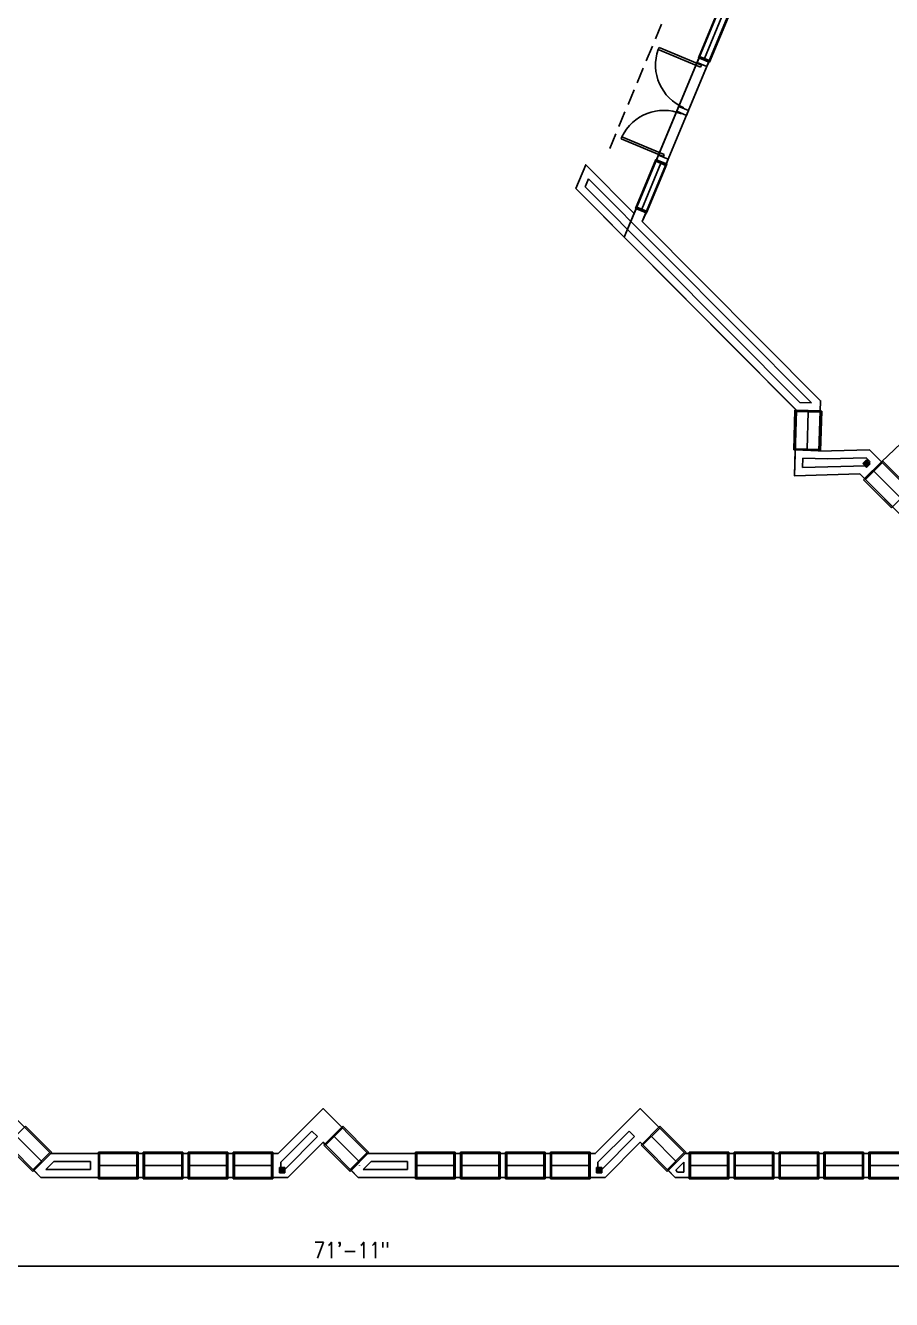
# Model space of a CAD drawing. Header units: inches. Extents: x -2145 to 3863, y -18090 to 4650.
# Drawn here: x 887 to 1543, y -17205 to -16242 of the extents above; entities that cross this region are included whole.
import ezdxf

# ---------------------------------------------------------------- set-up
doc = ezdxf.new("R2010")
doc.units = ezdxf.units.IN
doc.header["$LTSCALE"] = 48
doc.header["$MEASUREMENT"] = 0
doc.linetypes.add('HIDDEN', pattern=[0.375, 0.25, -0.125])
doc.layers.get('Defpoints').update_dxf_attribs({"linetype": 'CONTINUOUS'})
for name, color, linetype in [('A-COLS', 1, 'CONTINUOUS'), ('A-COLS-GRID', 41, 'CONTINUOUS'), ('A-DOOR', 30, 'CONTINUOUS'), ('A-FLOR-STRS', 30, 'CONTINUOUS'), ('A-ROOF', 1, 'CONTINUOUS'), ('A-WALLS', 1, 'CONTINUOUS'), ('A-WIN', 30, 'CONTINUOUS'), ('CAFM_BLDG_OTLN', 41, 'CONTINUOUS'), ('CAFM_Gross', 200, 'CONTINUOUS'), ('CAFM_MeasuredGross', 50, 'CONTINUOUS'), ('CAFM_SPACE', 5, 'CONTINUOUS'), ('CAFM_SPACE_OLD', 7, 'CONTINUOUS'), ('DIM', 7, 'CONTINUOUS')]:
    doc.layers.add(name, color=color, linetype=linetype)
doc.styles.add('AISD-Dim', font='txt.shx', dxfattribs={"width": 0.85})
doc.dimstyles.get("Standard").update_dxf_attribs({"dimtxt": 0.18, "dimasz": 0.18, "dimexe": 0.18, "dimexo": 0.0625, "dimgap": 0.09, "dimtad": 0, "dimtih": 1, "dimtoh": 1, "dimdec": 4, "dimzin": 0, "dimdsep": 46, "dimtxsty": 'STANDARD', "dimcen": 0.09, "dimadec": 0, "dimazin": 0, "dimtfac": 1, "dimtdec": 4, "dimtofl": 0, "dimtmove": 0, "dimatfit": 3, "dimfxl": 1, "dimtolj": 1, "dimtzin": 0, "dimarcsym": 0})

# ---------------------------------------------------------------- blocks, each defined once
blk = doc.blocks.new('*D79')
at = {"layer": 'Defpoints', "color": 0, "transparency": 16777216}
for p in [(702.6, -17113.59), (1565.93, -17112.47), (1565.93, -17179.6)]:
    blk.add_point(p, dxfattribs=at)
at = {"layer": 'DIM', "color": 140, "lineweight": -2, "transparency": 16777216}
for p, q in [((702.6, -17119.59), (702.6, -17196.88)), ((1565.93, -17118.47), (1565.93, -17196.88)), ((719.88, -17179.6), (1548.65, -17179.6))]:
    blk.add_line(p, q, dxfattribs=at)
at = {"layer": 'DIM', "color": 140, "transparency": 16777216}
for points in [[(719.88, -17176.72), (719.88, -17182.48), (702.6, -17179.6)], [(1548.65, -17176.72), (1548.65, -17182.48), (1565.93, -17179.6)]]:
    blk.add_solid(points, dxfattribs=at)
at = {"layer": 'DIM', "color": 50, "transparency": 16777216, "insert": (1134.26, -17167.6), "char_height": 12, "attachment_point": 5, "style": 'AISD-Dim'}
blk.add_mtext('\\A1;71\'-11"', dxfattribs=at)

msp = doc.modelspace()

# ---------------------------------------------------------------- linework, layer by layer
at = {"layer": 'A-COLS'}
for p, q in [((1520.9, -16572.88), (1523.74, -16570.06)), ((1523.73, -16575.72), (1520.9, -16572.88)), ((1526.56, -16572.9), (1523.73, -16575.72)), ((1523.74, -16570.06), (1526.56, -16572.9)), ((1079.6, -17104.96), (1083.6, -17104.96)), ((1079.6, -17108.96), (1079.6, -17104.96)), ((1083.6, -17104.96), (1083.6, -17108.96)), ((1319.6, -17104.96), (1323.6, -17104.96)), ((1319.6, -17108.96), (1319.6, -17104.96)), ((1323.6, -17104.96), (1323.6, -17108.96)), ((1083.6, -17108.96), (1079.6, -17108.96)), ((1323.6, -17108.96), (1319.6, -17108.96))]:
    msp.add_line(p, q, dxfattribs=at)
at = {"layer": 'A-COLS-GRID'}
for points in [[(1520.9, -16572.88), (1523.74, -16570.06), (1523.73, -16575.72), (1526.56, -16572.9)], [(1079.6, -17104.96), (1083.6, -17104.96), (1079.6, -17108.96), (1083.6, -17108.96)], [(1319.6, -17104.96), (1323.6, -17104.96), (1319.6, -17108.96), (1323.6, -17108.96)]]:
    msp.add_solid(points, dxfattribs=at)
at = {"layer": 'A-DOOR'}
for p, q in [((1366.88, -16258.15), (1366.23, -16259.71)), ((1366.23, -16259.71), (1398.3, -16273.08)), ((1398.96, -16271.51), (1366.88, -16258.15)), ((1398.3, -16273.08), (1398.96, -16271.51)), ((1338.07, -16327.3), (1338.72, -16325.74)), ((1370.14, -16340.67), (1338.07, -16327.3)), ((1338.72, -16325.74), (1370.8, -16339.1)), ((1370.8, -16339.1), (1370.14, -16340.67))]:
    msp.add_line(p, q, dxfattribs=at)
at = {"layer": 'A-DOOR', "extrusion": (0, 0, -1)}
msp.add_ellipse((1399.12, -16271.58), major_axis=(24.69, 24.69), ratio=1, start_param=2.750988, end_param=4.273211, dxfattribs=at)
at = {"layer": 'A-DOOR'}
msp.add_ellipse((1370.3, -16340.73), major_axis=(24.69, 24.69), ratio=1, start_param=0.390605, end_param=1.912828, dxfattribs=at)
at = {"layer": 'A-FLOR-STRS'}
msp.add_line((1535.05, -16571.5), (1567.23, -16540.86), dxfattribs=at)
at = {"layer": 'A-ROOF'}
for points in [[(2263.75, -16229.66), (2463.9, -16313.06), (1986.29, -17024.63), (1973.53, -17037.33), (1716.34, -16779.06), (1666.84, -16780.37), (1668.36, -16730.88), (1518.77, -16580.66), (1469.27, -16581.97), (1470.78, -16532.47), (1340.56, -16401.71), (1348.06, -16383.72), (1531.29, -15943.97)], [(597.6, -17277.01), (597.6, -17192.47), (695.6, -17094.47), (838.6, -17094.47), (872.6, -17060.47), (906.6, -17094.47), (1078.6, -17094.47), (1112.6, -17060.47), (1146.6, -17094.47), (1318.6, -17094.47), (1352.6, -17060.47), (1386.6, -17094.47), (1558.6, -17094.47), (1797.84, -16860.9), (1973.53, -17037.33), (1986.29, -17024.63), (2473.59, -17513.98), (1979.65, -18007.92), (1495.57, -18007.92), (1324.84, -17836.47), (597.6, -17836.47), (597.6, -17351.93)]]:
    msp.add_lwpolyline(points, dxfattribs=at)
at = {"layer": 'A-WALLS', "linetype": 'HIDDEN'}
msp.add_line((1493.34, -15941.44), (1327.19, -16340.21), dxfattribs=at)
at = {"layer": 'A-WALLS'}
for p, q in [((1397.06, -16266.12), (1395.63, -16269.54)), ((1404.44, -16269.2), (1397.06, -16266.12)), ((1404.44, -16269.2), (1403.02, -16272.62)), ((1395.63, -16269.54), (1403.02, -16272.62)), ((1381.79, -16302.77), (1380.25, -16306.46)), ((1387.63, -16309.54), (1380.25, -16306.46)), ((1381.79, -16302.77), (1389.17, -16305.85)), ((1389.17, -16305.85), (1387.63, -16309.54)), ((1364.98, -16343.11), (1366.4, -16339.69)), ((1364.98, -16343.11), (1372.36, -16346.19)), ((1373.79, -16342.77), (1366.4, -16339.69)), ((1372.36, -16346.19), (1373.79, -16342.77)), ((1303.9, -16364.89), (1311.4, -16346.91)), ((1311.4, -16346.91), (1348.06, -16383.72)), ((1303.9, -16364.89), (1470.78, -16532.47)), ((1310.98, -16363.5), (1313.48, -16357.51)), ((1310.98, -16363.5), (1473.35, -16526.55)), ((1313.48, -16357.51), (1482.09, -16526.82)), ((1348.06, -16383.72), (1349.6, -16380.03)), ((1349.6, -16380.03), (1356.98, -16383.11)), ((1354.17, -16389.86), (1356.98, -16383.11)), ((1354.17, -16389.86), (1489.01, -16525.27)), ((1473.35, -16526.55), (1482.09, -16526.82)), ((1489.01, -16525.27), (1488.77, -16533.12)), ((1470.78, -16532.47), (1488.77, -16533.03)), ((1470.78, -16532.47), (1470.78, -16532.56)), ((1469.27, -16581.97), (1469.86, -16562.55)), ((1487.85, -16563.1), (1469.86, -16562.55)), ((1526.05, -16562.46), (1487.84, -16563.47)), ((1487.84, -16563.47), (1487.85, -16563.1)), ((1526.05, -16562.46), (1535.05, -16571.5)), ((1475.46, -16575.8), (1475.67, -16568.73)), ((1523.5, -16574.53), (1475.46, -16575.8)), ((1494.29, -16569.3), (1475.67, -16568.73)), ((1523.62, -16568.53), (1494.29, -16569.3)), ((1522.29, -16584.2), (1535.05, -16571.5)), ((1523.5, -16574.53), (1526.56, -16571.48)), ((1523.62, -16568.53), (1526.56, -16571.48)), ((1518.77, -16580.66), (1469.27, -16581.97)), ((1518.77, -16580.66), (1522.29, -16584.2)), ((1112.6, -17060.47), (1078.6, -17094.47)), ((1112.6, -17060.47), (1126.74, -17074.61)), ((1352.6, -17060.47), (1318.6, -17094.47)), ((1352.6, -17060.47), (1366.74, -17074.61)), ((1104.11, -17077.44), (1080.6, -17100.95)), ((1108.36, -17081.68), (1104.11, -17077.44)), ((1344.11, -17077.44), (1320.6, -17100.95)), ((1348.36, -17081.68), (1344.11, -17077.44)), ((1354.01, -17087.34), (1366.74, -17074.61)), ((1108.36, -17081.68), (1083.57, -17106.47)), ((1112.6, -17085.92), (1086.05, -17112.47)), ((1112.6, -17085.92), (1114.01, -17087.34)), ((1348.36, -17081.68), (1323.57, -17106.47)), ((1352.6, -17085.92), (1326.05, -17112.47)), ((1352.6, -17085.92), (1354.01, -17087.34)), ((893.81, -17107.13), (906.54, -17094.41)), ((906.6, -17094.47), (906.54, -17094.41)), ((906.6, -17094.47), (942.6, -17094.47)), ((942.6, -17112.47), (942.6, -17094.47)), ((976.6, -17094.47), (972.6, -17094.47)), ((972.6, -17112.47), (972.6, -17094.47)), ((976.6, -17094.47), (976.6, -17112.47)), ((1010.6, -17094.47), (1006.6, -17094.47)), ((1006.6, -17094.47), (1006.6, -17112.47)), ((1010.6, -17112.47), (1010.6, -17094.47)), ((1044.6, -17094.47), (1040.6, -17094.47)), ((1040.6, -17112.47), (1040.6, -17094.47)), ((1044.6, -17094.47), (1044.6, -17112.47)), ((1078.6, -17094.47), (1074.6, -17094.47)), ((1074.6, -17094.47), (1074.6, -17112.47)), ((1133.81, -17107.13), (1146.54, -17094.41)), ((1146.6, -17094.47), (1182.6, -17094.47)), ((1182.6, -17112.47), (1182.6, -17094.47)), ((1216.6, -17094.47), (1212.6, -17094.47)), ((1212.6, -17112.47), (1212.6, -17094.47)), ((1216.6, -17094.47), (1216.6, -17112.47)), ((1250.6, -17094.47), (1246.6, -17094.47)), ((1246.6, -17094.47), (1246.6, -17112.47)), ((1250.6, -17112.47), (1250.6, -17094.47)), ((1284.6, -17094.47), (1280.6, -17094.47)), ((1280.6, -17112.47), (1280.6, -17094.47)), ((1284.6, -17094.47), (1284.6, -17112.47)), ((1318.6, -17094.47), (1314.6, -17094.47)), ((1314.6, -17094.47), (1314.6, -17112.47)), ((1373.81, -17107.13), (1386.54, -17094.41)), ((1386.6, -17094.47), (1386.54, -17094.41)), ((1386.6, -17094.47), (1389.6, -17094.47)), ((1389.6, -17112.47), (1389.6, -17094.47)), ((1423.6, -17094.47), (1419.6, -17094.47)), ((1419.6, -17112.47), (1419.6, -17094.47)), ((1423.6, -17094.47), (1423.6, -17112.47)), ((1457.6, -17094.47), (1453.6, -17094.47)), ((1453.6, -17094.47), (1453.6, -17112.47)), ((1457.6, -17112.47), (1457.6, -17094.47)), ((1491.6, -17094.47), (1487.6, -17094.47)), ((1487.6, -17112.47), (1487.6, -17094.47)), ((1491.6, -17094.47), (1491.6, -17112.47)), ((1525.6, -17094.47), (1521.6, -17094.47)), ((1521.6, -17094.47), (1521.6, -17112.47)), ((1525.6, -17112.47), (1525.6, -17094.47)), ((899.14, -17112.47), (893.81, -17107.13)), ((902.97, -17106.47), (908.97, -17100.47)), ((902.97, -17106.47), (936.6, -17106.47)), ((908.97, -17100.47), (936.6, -17100.47)), ((936.6, -17106.47), (936.6, -17100.47)), ((1080.6, -17100.95), (1080.6, -17106.47)), ((1083.57, -17106.47), (1080.6, -17106.47)), ((1139.14, -17112.47), (1133.81, -17107.13)), ((1140.13, -17103.41), (1140.08, -17103.35)), ((1142.97, -17106.47), (1148.97, -17100.47)), ((1142.97, -17106.47), (1176.6, -17106.47)), ((1148.97, -17100.47), (1176.6, -17100.47)), ((1176.6, -17106.47), (1176.6, -17100.47)), ((1320.6, -17100.95), (1320.6, -17106.47)), ((1323.57, -17106.47), (1320.6, -17106.47)), ((1379.14, -17112.47), (1373.81, -17107.13)), ((1379.47, -17107.13), (1385.6, -17101)), ((1380.8, -17108.47), (1379.47, -17107.13)), ((1385.6, -17108.47), (1385.6, -17101)), ((899.14, -17112.47), (942.6, -17112.47)), ((976.6, -17112.47), (972.6, -17112.47)), ((1010.6, -17112.47), (1006.6, -17112.47)), ((1044.6, -17112.47), (1040.6, -17112.47)), ((1086.05, -17112.47), (1074.6, -17112.47)), ((1139.14, -17112.47), (1182.6, -17112.47)), ((1216.6, -17112.47), (1212.6, -17112.47)), ((1250.6, -17112.47), (1246.6, -17112.47)), ((1284.6, -17112.47), (1280.6, -17112.47)), ((1326.05, -17112.47), (1314.6, -17112.47)), ((1379.14, -17112.47), (1389.6, -17112.47)), ((1380.8, -17108.47), (1385.6, -17108.47)), ((1423.6, -17112.47), (1419.6, -17112.47)), ((1457.6, -17112.47), (1453.6, -17112.47)), ((1491.6, -17112.47), (1487.6, -17112.47)), ((1525.6, -17112.47), (1521.6, -17112.47))]:
    msp.add_line(p, q, dxfattribs=at)
at = {"layer": 'A-WIN'}
for p, q in [((1411.98, -16229.01), (1396.6, -16265.93)), ((1415.65, -16231.89), (1401.23, -16266.51)), ((1404.9, -16269.39), (1420.29, -16232.47)), ((1396.6, -16265.93), (1404.9, -16269.39)), ((1397.06, -16266.12), (1397.54, -16264.97)), ((1404.92, -16268.05), (1397.54, -16264.97)), ((1404.44, -16269.2), (1404.92, -16268.05)), ((1349.13, -16379.84), (1364.52, -16342.92)), ((1353.77, -16380.42), (1368.19, -16345.8)), ((1372.83, -16346.38), (1357.44, -16383.3)), ((1364.98, -16343.11), (1364.5, -16344.26)), ((1371.88, -16347.34), (1364.5, -16344.26)), ((1364.52, -16342.92), (1372.83, -16346.38)), ((1372.36, -16346.19), (1371.88, -16347.34)), ((1357.44, -16383.3), (1349.13, -16379.84)), ((1349.6, -16380.03), (1350.08, -16378.88)), ((1350.08, -16378.88), (1357.46, -16381.95)), ((1356.98, -16383.11), (1357.46, -16381.95)), ((1469.66, -16532.53), (1468.74, -16562.52)), ((1489.9, -16533.15), (1469.66, -16532.53)), ((1470.78, -16532.56), (1470.75, -16533.5)), ((1470.75, -16533.5), (1488.74, -16534.05)), ((1479.75, -16533.78), (1478.89, -16561.89)), ((1488.77, -16533.12), (1488.74, -16534.05)), ((1488.98, -16563.14), (1489.9, -16533.15)), ((1468.74, -16562.52), (1488.98, -16563.14)), ((1469.86, -16562.55), (1469.89, -16561.61)), ((1487.88, -16562.16), (1469.89, -16561.61)), ((1487.85, -16563.1), (1487.88, -16562.16)), ((1521.5, -16584.99), (1535.85, -16570.71)), ((1535.71, -16572.16), (1522.96, -16584.87)), ((1535.05, -16571.5), (1535.71, -16572.16)), ((1535.85, -16570.71), (1557.01, -16591.96)), ((1542.67, -16606.25), (1521.5, -16584.99)), ((1522.29, -16584.2), (1522.96, -16584.87)), ((1549.18, -16598.44), (1529.33, -16578.51)), ((1557.01, -16591.96), (1542.67, -16606.25)), ((887.54, -17073.81), (873.22, -17088.13)), ((907.34, -17093.61), (887.54, -17073.81)), ((1127.54, -17073.81), (1113.22, -17088.13)), ((1114.63, -17087.95), (1127.36, -17075.23)), ((1126.74, -17074.61), (1127.36, -17075.23)), ((1147.34, -17093.61), (1127.54, -17073.81)), ((1367.54, -17073.81), (1353.22, -17088.13)), ((1354.63, -17087.95), (1367.36, -17075.23)), ((1366.74, -17074.61), (1367.36, -17075.23)), ((1387.34, -17093.61), (1367.54, -17073.81)), ((873.22, -17088.13), (893.02, -17107.93)), ((881, -17081.59), (899.56, -17100.15)), ((1113.22, -17088.13), (1133.02, -17107.93)), ((1114.01, -17087.34), (1114.63, -17087.95)), ((1121, -17081.59), (1139.56, -17100.15)), ((1353.22, -17088.13), (1373.02, -17107.93)), ((1354.01, -17087.34), (1354.63, -17087.95)), ((1361, -17081.59), (1379.56, -17100.15)), ((893.02, -17107.93), (907.34, -17093.61)), ((905.92, -17093.79), (893.19, -17106.52)), ((906.54, -17094.41), (905.92, -17093.79)), ((972.6, -17093.34), (942.6, -17093.34)), ((942.6, -17093.34), (942.6, -17113.59)), ((942.6, -17094.47), (943.54, -17094.47)), ((943.54, -17112.47), (943.54, -17094.47)), ((972.6, -17094.47), (971.66, -17094.47)), ((971.66, -17094.47), (971.66, -17112.47)), ((972.6, -17113.59), (972.6, -17093.34)), ((1006.6, -17093.34), (976.6, -17093.34)), ((976.6, -17093.34), (976.6, -17113.59)), ((976.6, -17094.47), (977.54, -17094.47)), ((977.54, -17112.47), (977.54, -17094.47)), ((1006.6, -17094.47), (1005.66, -17094.47)), ((1005.66, -17094.47), (1005.66, -17112.47)), ((1006.6, -17113.59), (1006.6, -17093.34)), ((1040.6, -17093.34), (1010.6, -17093.34)), ((1010.6, -17093.34), (1010.6, -17113.59)), ((1010.6, -17094.47), (1011.54, -17094.47)), ((1011.54, -17112.47), (1011.54, -17094.47)), ((1040.6, -17094.47), (1039.66, -17094.47)), ((1039.66, -17094.47), (1039.66, -17112.47)), ((1040.6, -17113.59), (1040.6, -17093.34)), ((1074.6, -17093.34), (1044.6, -17093.34)), ((1044.6, -17093.34), (1044.6, -17113.59)), ((1044.6, -17094.47), (1045.54, -17094.47)), ((1045.54, -17112.47), (1045.54, -17094.47)), ((1074.6, -17094.47), (1073.66, -17094.47)), ((1073.66, -17094.47), (1073.66, -17112.47)), ((1074.6, -17113.59), (1074.6, -17093.34)), ((1133.02, -17107.93), (1147.34, -17093.61)), ((1145.92, -17093.79), (1133.19, -17106.52)), ((1146.54, -17094.41), (1145.92, -17093.79)), ((1212.6, -17093.34), (1182.6, -17093.34)), ((1182.6, -17093.34), (1182.6, -17113.59)), ((1182.6, -17094.47), (1183.54, -17094.47)), ((1183.54, -17112.47), (1183.54, -17094.47)), ((1212.6, -17094.47), (1211.66, -17094.47)), ((1211.66, -17094.47), (1211.66, -17112.47)), ((1212.6, -17113.59), (1212.6, -17093.34)), ((1246.6, -17093.34), (1216.6, -17093.34)), ((1216.6, -17093.34), (1216.6, -17113.59)), ((1216.6, -17094.47), (1217.54, -17094.47)), ((1217.54, -17112.47), (1217.54, -17094.47)), ((1246.6, -17094.47), (1245.66, -17094.47)), ((1245.66, -17094.47), (1245.66, -17112.47)), ((1246.6, -17113.59), (1246.6, -17093.34)), ((1280.6, -17093.34), (1250.6, -17093.34)), ((1250.6, -17093.34), (1250.6, -17113.59)), ((1250.6, -17094.47), (1251.54, -17094.47)), ((1251.54, -17112.47), (1251.54, -17094.47)), ((1280.6, -17094.47), (1279.66, -17094.47)), ((1279.66, -17094.47), (1279.66, -17112.47)), ((1280.6, -17113.59), (1280.6, -17093.34)), ((1314.6, -17093.34), (1284.6, -17093.34)), ((1284.6, -17093.34), (1284.6, -17113.59)), ((1284.6, -17094.47), (1285.54, -17094.47)), ((1285.54, -17112.47), (1285.54, -17094.47)), ((1314.6, -17094.47), (1313.66, -17094.47)), ((1313.66, -17094.47), (1313.66, -17112.47)), ((1314.6, -17113.59), (1314.6, -17093.34)), ((1373.02, -17107.93), (1387.34, -17093.61)), ((1385.92, -17093.79), (1373.19, -17106.52)), ((1386.54, -17094.41), (1385.92, -17093.79)), ((1419.6, -17093.34), (1389.6, -17093.34)), ((1389.6, -17093.34), (1389.6, -17113.59)), ((1389.6, -17094.47), (1390.54, -17094.47)), ((1390.54, -17112.47), (1390.54, -17094.47)), ((1419.6, -17094.47), (1418.66, -17094.47)), ((1418.66, -17094.47), (1418.66, -17112.47)), ((1419.6, -17113.59), (1419.6, -17093.34)), ((1453.6, -17093.34), (1423.6, -17093.34)), ((1423.6, -17093.34), (1423.6, -17113.59)), ((1423.6, -17094.47), (1424.54, -17094.47)), ((1424.54, -17112.47), (1424.54, -17094.47)), ((1453.6, -17094.47), (1452.66, -17094.47)), ((1452.66, -17094.47), (1452.66, -17112.47)), ((1453.6, -17113.59), (1453.6, -17093.34)), ((1487.6, -17093.34), (1457.6, -17093.34)), ((1457.6, -17093.34), (1457.6, -17113.59)), ((1457.6, -17094.47), (1458.54, -17094.47)), ((1458.54, -17112.47), (1458.54, -17094.47)), ((1487.6, -17094.47), (1486.66, -17094.47)), ((1486.66, -17094.47), (1486.66, -17112.47)), ((1487.6, -17113.59), (1487.6, -17093.34)), ((1521.6, -17093.34), (1491.6, -17093.34)), ((1491.6, -17093.34), (1491.6, -17113.59)), ((1491.6, -17094.47), (1492.54, -17094.47)), ((1492.54, -17112.47), (1492.54, -17094.47)), ((1521.6, -17094.47), (1520.66, -17094.47)), ((1520.66, -17094.47), (1520.66, -17112.47)), ((1521.6, -17113.59), (1521.6, -17093.34)), ((1555.6, -17093.34), (1525.6, -17093.34)), ((1525.6, -17093.34), (1525.6, -17113.59)), ((1525.6, -17094.47), (1526.54, -17094.47)), ((1526.54, -17112.47), (1526.54, -17094.47)), ((893.81, -17107.13), (893.19, -17106.52)), ((971.66, -17103.47), (943.54, -17103.47)), ((1005.66, -17103.47), (977.54, -17103.47)), ((1039.66, -17103.47), (1011.54, -17103.47)), ((1073.66, -17103.47), (1045.54, -17103.47)), ((1133.81, -17107.13), (1133.19, -17106.52)), ((1211.66, -17103.47), (1183.54, -17103.47)), ((1245.66, -17103.47), (1217.54, -17103.47)), ((1279.66, -17103.47), (1251.54, -17103.47)), ((1313.66, -17103.47), (1285.54, -17103.47)), ((1373.81, -17107.13), (1373.19, -17106.52)), ((1418.66, -17103.47), (1390.54, -17103.47)), ((1452.66, -17103.47), (1424.54, -17103.47)), ((1486.66, -17103.47), (1458.54, -17103.47)), ((1520.66, -17103.47), (1492.54, -17103.47)), ((1554.66, -17103.47), (1526.54, -17103.47)), ((942.6, -17112.47), (943.54, -17112.47)), ((942.6, -17113.59), (972.6, -17113.59)), ((972.6, -17112.47), (971.66, -17112.47)), ((976.6, -17112.47), (977.54, -17112.47)), ((976.6, -17113.59), (1006.6, -17113.59)), ((1006.6, -17112.47), (1005.66, -17112.47)), ((1010.6, -17112.47), (1011.54, -17112.47)), ((1010.6, -17113.59), (1040.6, -17113.59)), ((1040.6, -17112.47), (1039.66, -17112.47)), ((1044.6, -17112.47), (1045.54, -17112.47)), ((1044.6, -17113.59), (1074.6, -17113.59)), ((1074.6, -17112.47), (1073.66, -17112.47)), ((1182.6, -17112.47), (1183.54, -17112.47)), ((1182.6, -17113.59), (1212.6, -17113.59)), ((1212.6, -17112.47), (1211.66, -17112.47)), ((1216.6, -17112.47), (1217.54, -17112.47)), ((1216.6, -17113.59), (1246.6, -17113.59)), ((1246.6, -17112.47), (1245.66, -17112.47)), ((1250.6, -17112.47), (1251.54, -17112.47)), ((1250.6, -17113.59), (1280.6, -17113.59)), ((1280.6, -17112.47), (1279.66, -17112.47)), ((1284.6, -17112.47), (1285.54, -17112.47)), ((1284.6, -17113.59), (1314.6, -17113.59)), ((1314.6, -17112.47), (1313.66, -17112.47)), ((1389.6, -17112.47), (1390.54, -17112.47)), ((1389.6, -17113.59), (1419.6, -17113.59)), ((1419.6, -17112.47), (1418.66, -17112.47)), ((1423.6, -17112.47), (1424.54, -17112.47)), ((1423.6, -17113.59), (1453.6, -17113.59)), ((1453.6, -17112.47), (1452.66, -17112.47)), ((1457.6, -17112.47), (1458.54, -17112.47)), ((1457.6, -17113.59), (1487.6, -17113.59)), ((1487.6, -17112.47), (1486.66, -17112.47)), ((1491.6, -17112.47), (1492.54, -17112.47)), ((1491.6, -17113.59), (1521.6, -17113.59)), ((1521.6, -17112.47), (1520.66, -17112.47)), ((1525.6, -17112.47), (1526.54, -17112.47)), ((1525.6, -17113.59), (1555.6, -17113.59))]:
    msp.add_line(p, q, dxfattribs=at)
at = {"layer": 'CAFM_BLDG_OTLN'}
msp.add_lwpolyline([(1531.29, -15943.97), (1340.56, -16401.72), (1470.78, -16532.56), (1469.27, -16581.97), (1518.77, -16580.66), (1668.36, -16730.97), (1666.84, -16780.37), (1716.34, -16779.06), (1797.84, -16860.9), (1558.6, -17094.47), (1386.54, -17094.41), (1352.6, -17060.47), (1318.6, -17094.47), (1146.6, -17094.47), (1112.6, -17060.47), (1078.6, -17094.47), (906.54, -17094.41), (872.6, -17060.47)], dxfattribs=at)
msp.add_lwpolyline([(1531.29, -15943.97), (1340.56, -16401.72), (1470.78, -16532.56), (1469.27, -16581.97), (1518.77, -16580.66), (1668.36, -16730.97), (1666.84, -16780.37), (1716.34, -16779.06), (1797.84, -16860.9), (1558.6, -17094.47), (1386.54, -17094.41), (1352.6, -17060.47), (1318.6, -17094.47), (1146.6, -17094.47), (1112.6, -17060.47), (1078.6, -17094.47), (906.54, -17094.41), (872.6, -17060.47)], dxfattribs=at)
msp.add_lwpolyline([(1531.29, -15943.97), (1340.56, -16401.72), (1470.78, -16532.56), (1469.27, -16581.97), (1518.77, -16580.66), (1668.36, -16730.97), (1666.84, -16780.37), (1716.34, -16779.06), (1797.84, -16860.9), (1558.6, -17094.47), (1386.54, -17094.41), (1352.6, -17060.47), (1318.6, -17094.47), (1146.6, -17094.47), (1112.6, -17060.47), (1078.6, -17094.47), (906.54, -17094.41), (872.6, -17060.47)], dxfattribs=at)
at = {"layer": 'CAFM_Gross'}
msp.add_lwpolyline([(1531.29, -15943.97), (1348.06, -16383.72), (1311.4, -16346.91), (1303.9, -16364.89), (1470.78, -16532.56), (1469.27, -16581.97), (1518.77, -16580.66), (1668.36, -16730.97), (1666.84, -16780.37), (1716.34, -16779.06), (1797.84, -16860.9), (1558.6, -17094.47), (1386.54, -17094.41), (1352.6, -17060.47), (1318.6, -17094.47), (1146.6, -17094.47), (1112.6, -17060.47), (1078.6, -17094.47), (906.54, -17094.41), (872.6, -17060.47)], dxfattribs=at)
at = {"layer": 'CAFM_MeasuredGross'}
msp.add_lwpolyline([(1544.06, -15934.12), (1354.17, -16389.86), (1489.01, -16525.27), (1487.84, -16563.47), (1526.05, -16562.46), (1686.59, -16723.67), (1685.42, -16761.87), (1723.62, -16760.86), (1823.41, -16861.07), (1817.04, -16867.43), (1819.74, -16870.14), (1813.36, -16876.49), (1810.54, -16873.66), (1565.93, -17112.47), (1379.14, -17112.47), (1352.6, -17085.92), (1326.05, -17112.47), (1139.14, -17112.47), (1112.6, -17085.92), (1086.05, -17112.47), (899.14, -17112.47), (872.6, -17085.92)], dxfattribs=at)
at = {"layer": 'CAFM_SPACE'}
msp.add_lwpolyline([(2240.89, -16239.64, -0.081685), (2096.1, -16382.19), (2283.24, -16549.92), (1973.34, -17011.63), (1876.92, -16914.81), (1826.12, -16863.79), (1723.62, -16760.86), (1685.42, -16761.87), (1686.59, -16723.67), (1526.05, -16562.46), (1487.84, -16563.47), (1489.01, -16525.27), (1354.17, -16389.86), (1538.67, -15947.05)], format="xyb", dxfattribs=at)
msp.add_lwpolyline([(872.6, -17085.92), (899.14, -17112.47), (1086.05, -17112.47), (1112.6, -17085.92), (1139.14, -17112.47), (1326.05, -17112.47), (1352.6, -17085.92), (1379.14, -17112.47), (1565.93, -17112.47), (1578.69, -17100), (1632.32, -17153.86), (1623.74, -17162.24), (1632.2, -17170.75), (1799.65, -17007.27), (1898, -17106.03), (1897.1, -17106.93), (1905.56, -17115.43), (1909.3, -17111.71), (2047.92, -17250.92)], dxfattribs=at)
at = {"layer": 'CAFM_SPACE_OLD'}
for p, q in [((1541.37, -15940.59), (1354.17, -16389.86)), ((1354.17, -16389.86), (1489.01, -16525.27)), ((1489.01, -16525.27), (1487.84, -16563.47)), ((1487.84, -16563.47), (1526.05, -16562.46)), ((1526.05, -16562.46), (1686.59, -16723.67)), ((899.14, -17112.47), (872.6, -17085.92)), ((1112.6, -17085.92), (1086.05, -17112.47)), ((1139.14, -17112.47), (1112.6, -17085.92)), ((1352.6, -17085.92), (1326.05, -17112.47)), ((1379.14, -17112.47), (1352.6, -17085.92)), ((1086.05, -17112.47), (899.14, -17112.47)), ((1326.05, -17112.47), (1139.14, -17112.47)), ((1565.93, -17112.47), (1379.14, -17112.47))]:
    msp.add_line(p, q, dxfattribs=at)

# ---------------------------------------------------------------- dimensions: what is measured, and where the dimension line sits
at = {"layer": 'DIM'}
dim = msp.add_linear_dim(base=(1565.93, -17179.6), p1=(702.6, -17113.59), p2=(1565.93, -17112.47), dimstyle='STANDARD', override={"dimscale": 96, "dimtxt": 0.125, "dimgap": 0.0625, "dimtad": 1, "dimtih": 0, "dimtoh": 0, "dimdec": 0, "dimlunit": 4, "dimtxsty": 'AISD-Dim', "dimclrd": 140, "dimclre": 140, "dimclrt": 50, "dimtdec": 0, "dimtofl": 1, "dimatfit": 1}, dxfattribs=at)
dim.commit()
dim.dimension.update_dxf_attribs({"geometry": '*D79', "text_midpoint": (1134.26, -17167.6)})

doc.saveas('drawing.dxf')
